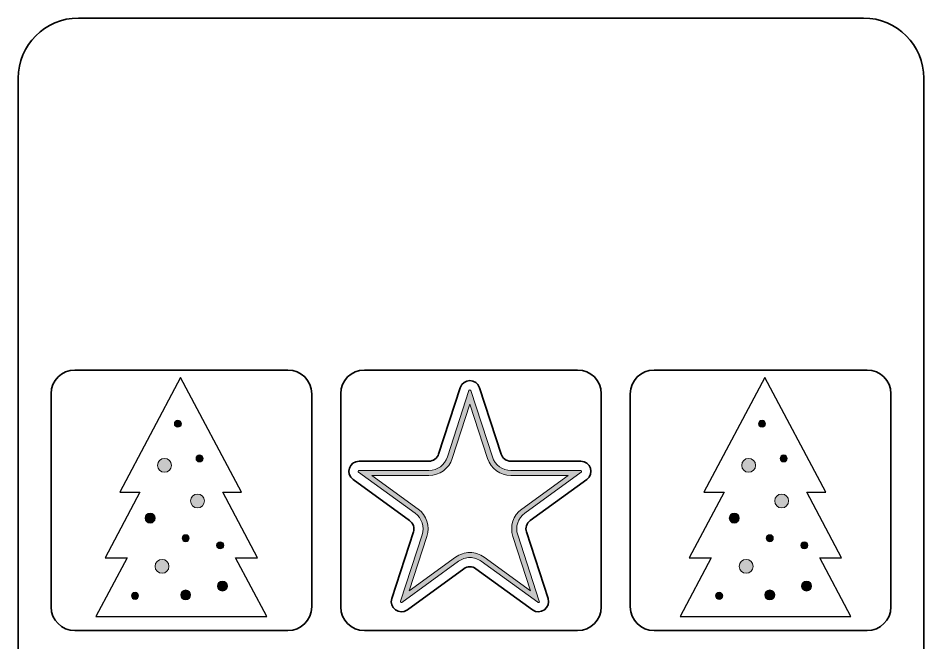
# Model space of a CAD drawing. Extents: x 40 to 2010, y -1070 to -21.
# Drawn here: x 40 to 812, y -554 to -21 of the extents above; entities that cross this region are included whole.
import ezdxf

# ---------------------------------------------------------------- set-up
doc = ezdxf.new("R2010")
doc.units = 0
doc.header["$MEASUREMENT"] = 0
doc.layers.add('Layer 1', color=7, linetype='Continuous', lineweight=0)

# ---------------------------------------------------------------- blocks, each defined once
blk = doc.blocks.new('Block_0')
at = {"layer": 'Layer 1', "true_color": 0x010101, "transparency": 33554687}
h = blk.add_hatch(color=18, dxfattribs=at)
h.dxf.hatch_style = 2
edge = h.paths.add_edge_path()
edge.add_spline(control_points=[(424.82, -338.45), (424.32, -338.45), (424.16, -338.65), (424.04, -339.01), (424.04, -339.01), (405.63, -395.67), (405.63, -395.67), (403.41, -402.5), (397.1, -407.08), (389.92, -407.08), (389.92, -407.08), (330.35, -407.08), (330.35, -407.08), (329.97, -407.08), (329.73, -407.17), (329.57, -407.65), (329.42, -408.12), (329.56, -408.34), (329.87, -408.56), (329.87, -408.56), (378.06, -443.58), (378.06, -443.58), (383.87, -447.8), (386.28, -455.22), (384.07, -462.04), (384.07, -462.04), (365.66, -518.7), (365.66, -518.7), (365.53, -519.09), (365.61, -519.24), (365.71, -519.37), (365.92, -519.66), (366.24, -519.81), (366.46, -519.81), (366.51, -519.81), (366.64, -519.81), (366.91, -519.62), (366.91, -519.62), (415.11, -484.6), (415.11, -484.6), (417.95, -482.54), (421.31, -481.44), (424.82, -481.44), (428.33, -481.44), (431.69, -482.54), (434.53, -484.6), (434.53, -484.6), (482.72, -519.61), (482.72, -519.61), (482.99, -519.81), (483.13, -519.81), (483.17, -519.81), (483.39, -519.81), (483.72, -519.66), (483.93, -519.37), (484.03, -519.24), (484.1, -519.09), (483.98, -518.7), (483.98, -518.7), (465.57, -462.04), (465.57, -462.04), (463.35, -455.22), (465.77, -447.8), (471.57, -443.58), (471.57, -443.58), (519.77, -408.56), (519.77, -408.56), (520.07, -408.34), (520.22, -408.12), (520.07, -407.65), (519.91, -407.18), (519.66, -407.08), (519.29, -407.08), (519.29, -407.08), (459.71, -407.08), (459.71, -407.08), (452.53, -407.08), (446.22, -402.5), (444, -395.67), (444, -395.67), (425.6, -339.01), (425.6, -339.01), (425.48, -338.65), (425.32, -338.45), (424.82, -338.45), (424.82, -338.45), (424.82, -338.45), (424.82, -338.45)], knot_values=[0, 0, 0, 0, 1, 1, 1, 2, 2, 2, 3, 3, 3, 4, 4, 4, 5, 5, 5, 6, 6, 6, 7, 7, 7, 8, 8, 8, 9, 9, 9, 10, 10, 10, 11, 11, 11, 12, 12, 12, 13, 13, 13, 14, 14, 14, 15, 15, 15, 16, 16, 16, 17, 17, 17, 18, 18, 18, 19, 19, 19, 20, 20, 20, 21, 21, 21, 22, 22, 22, 23, 23, 23, 24, 24, 24, 25, 25, 25, 26, 26, 26, 27, 27, 27, 28, 28, 28, 29, 29, 29, 29], degree=3, periodic=0)
edge = h.paths.add_edge_path()
edge.add_spline(control_points=[(424.82, -350.57), (424.82, -350.57), (439.9, -397), (439.9, -397), (442.7, -405.61), (450.66, -411.39), (459.71, -411.39), (459.71, -411.39), (508.53, -411.39), (508.53, -411.39), (508.53, -411.39), (469.04, -440.09), (469.04, -440.09), (461.72, -445.41), (458.67, -454.77), (461.47, -463.38), (461.47, -463.38), (476.56, -509.81), (476.56, -509.81), (476.56, -509.81), (437.06, -481.11), (437.06, -481.11), (433.48, -478.51), (429.25, -477.13), (424.82, -477.13), (420.39, -477.13), (416.16, -478.51), (412.57, -481.11), (412.57, -481.11), (373.08, -509.81), (373.08, -509.81), (373.08, -509.81), (388.17, -463.37), (388.17, -463.37), (390.96, -454.77), (387.92, -445.41), (380.6, -440.09), (380.6, -440.09), (341.1, -411.39), (341.1, -411.39), (341.1, -411.39), (389.92, -411.39), (389.92, -411.39), (398.98, -411.39), (406.94, -405.61), (409.73, -397), (409.73, -397), (424.82, -350.57), (424.82, -350.57)], knot_values=[0, 0, 0, 0, 1, 1, 1, 2, 2, 2, 3, 3, 3, 4, 4, 4, 5, 5, 5, 6, 6, 6, 7, 7, 7, 8, 8, 8, 9, 9, 9, 10, 10, 10, 11, 11, 11, 12, 12, 12, 13, 13, 13, 14, 14, 14, 15, 15, 15, 16, 16, 16, 16], degree=3, periodic=0)
edge.add_line((424.82, -350.57), (424.82, -350.57))
at = {"layer": 'Layer 1', "color": 240, "lineweight": 35, "true_color": 0xed2224}
blk.add_open_spline([(433.06, -336.59), (433.06, -336.59), (451.47, -393.24), (451.47, -393.24), (452.63, -396.81), (455.96, -399.23), (459.71, -399.23), (459.71, -399.23), (519.29, -399.23), (519.29, -399.23), (527.68, -399.23), (531.17, -409.98), (524.38, -414.91), (524.38, -414.91), (476.19, -449.93), (476.19, -449.93), (473.15, -452.13), (471.88, -456.05), (473.04, -459.62), (473.04, -459.62), (491.45, -516.28), (491.45, -516.28), (494.04, -524.26), (484.9, -530.9), (478.11, -525.97), (478.11, -525.97), (429.91, -490.95), (429.91, -490.95), (426.87, -488.74), (422.76, -488.74), (419.72, -490.95), (419.72, -490.95), (371.53, -525.97), (371.53, -525.97), (364.73, -530.9), (355.6, -524.26), (358.19, -516.28), (358.19, -516.28), (376.6, -459.62), (376.6, -459.62), (377.76, -456.05), (376.49, -452.13), (373.45, -449.93), (373.45, -449.93), (325.25, -414.91), (325.25, -414.91), (318.46, -409.98), (321.95, -399.23), (330.35, -399.23), (330.35, -399.23), (389.92, -399.23), (389.92, -399.23), (393.68, -399.23), (397.01, -396.81), (398.17, -393.24), (398.17, -393.24), (416.57, -336.59), (416.57, -336.59), (419.17, -328.6), (430.47, -328.6), (433.06, -336.59)], degree=3, knots=[0, 0, 0, 0, 1, 1, 1, 2, 2, 2, 3, 3, 3, 4, 4, 4, 5, 5, 5, 6, 6, 6, 7, 7, 7, 8, 8, 8, 9, 9, 9, 10, 10, 10, 11, 11, 11, 12, 12, 12, 13, 13, 13, 14, 14, 14, 15, 15, 15, 16, 16, 16, 17, 17, 17, 18, 18, 18, 19, 19, 19, 20, 20, 20, 20], dxfattribs=at)
at = {"layer": 'Layer 1'}
for points, knots in [([(424.82, -338.45), (424.32, -338.45), (424.16, -338.65), (424.04, -339.01), (424.04, -339.01), (405.63, -395.67), (405.63, -395.67), (403.41, -402.5), (397.1, -407.08), (389.92, -407.08), (389.92, -407.08), (330.35, -407.08), (330.35, -407.08), (329.97, -407.08), (329.73, -407.17), (329.57, -407.65), (329.42, -408.12), (329.56, -408.34), (329.87, -408.56), (329.87, -408.56), (378.06, -443.58), (378.06, -443.58), (383.87, -447.8), (386.28, -455.22), (384.07, -462.04), (384.07, -462.04), (365.66, -518.7), (365.66, -518.7), (365.53, -519.09), (365.61, -519.24), (365.71, -519.37), (365.92, -519.66), (366.24, -519.81), (366.46, -519.81), (366.51, -519.81), (366.64, -519.81), (366.91, -519.62), (366.91, -519.62), (415.11, -484.6), (415.11, -484.6), (417.95, -482.54), (421.31, -481.44), (424.82, -481.44), (428.33, -481.44), (431.69, -482.54), (434.53, -484.6), (434.53, -484.6), (482.72, -519.61), (482.72, -519.61), (482.99, -519.81), (483.13, -519.81), (483.17, -519.81), (483.39, -519.81), (483.72, -519.66), (483.93, -519.37), (484.03, -519.24), (484.1, -519.09), (483.98, -518.7), (483.98, -518.7), (465.57, -462.04), (465.57, -462.04), (463.35, -455.22), (465.77, -447.8), (471.57, -443.58), (471.57, -443.58), (519.77, -408.56), (519.77, -408.56), (520.07, -408.34), (520.22, -408.12), (520.07, -407.65), (519.91, -407.18), (519.66, -407.08), (519.29, -407.08), (519.29, -407.08), (459.71, -407.08), (459.71, -407.08), (452.53, -407.08), (446.22, -402.5), (444, -395.67), (444, -395.67), (425.6, -339.01), (425.6, -339.01), (425.48, -338.65), (425.32, -338.45), (424.82, -338.45), (424.82, -338.45), (424.82, -338.45), (424.82, -338.45)], [0, 0, 0, 0, 1, 1, 1, 2, 2, 2, 3, 3, 3, 4, 4, 4, 5, 5, 5, 6, 6, 6, 7, 7, 7, 8, 8, 8, 9, 9, 9, 10, 10, 10, 11, 11, 11, 12, 12, 12, 13, 13, 13, 14, 14, 14, 15, 15, 15, 16, 16, 16, 17, 17, 17, 18, 18, 18, 19, 19, 19, 20, 20, 20, 21, 21, 21, 22, 22, 22, 23, 23, 23, 24, 24, 24, 25, 25, 25, 26, 26, 26, 27, 27, 27, 28, 28, 28, 29, 29, 29, 29]), ([(424.82, -350.57), (424.82, -350.57), (439.9, -397), (439.9, -397), (442.7, -405.61), (450.66, -411.39), (459.71, -411.39), (459.71, -411.39), (508.53, -411.39), (508.53, -411.39), (508.53, -411.39), (469.04, -440.09), (469.04, -440.09), (461.72, -445.41), (458.67, -454.77), (461.47, -463.38), (461.47, -463.38), (476.56, -509.81), (476.56, -509.81), (476.56, -509.81), (437.06, -481.11), (437.06, -481.11), (433.48, -478.51), (429.25, -477.13), (424.82, -477.13), (420.39, -477.13), (416.16, -478.51), (412.57, -481.11), (412.57, -481.11), (373.08, -509.81), (373.08, -509.81), (373.08, -509.81), (388.17, -463.37), (388.17, -463.37), (390.96, -454.77), (387.92, -445.41), (380.6, -440.09), (380.6, -440.09), (341.1, -411.39), (341.1, -411.39), (341.1, -411.39), (389.92, -411.39), (389.92, -411.39), (398.98, -411.39), (406.94, -405.61), (409.73, -397), (409.73, -397), (424.82, -350.57), (424.82, -350.57)], [0, 0, 0, 0, 1, 1, 1, 2, 2, 2, 3, 3, 3, 4, 4, 4, 5, 5, 5, 6, 6, 6, 7, 7, 7, 8, 8, 8, 9, 9, 9, 10, 10, 10, 11, 11, 11, 12, 12, 12, 13, 13, 13, 14, 14, 14, 15, 15, 15, 16, 16, 16, 16])]:
    blk.add_open_spline(points, degree=3, knots=knots, dxfattribs=at)
blk = doc.blocks.new('Block_5')
at = {"layer": 'Layer 1', "true_color": 0x010101, "transparency": 33554687}
h = blk.add_hatch(color=18, dxfattribs=at)
h.dxf.hatch_style = 2
edge = h.paths.add_edge_path()
edge.add_arc((175.88, -367.32), 3.02, 0, 360)
h = blk.add_hatch(color=18, dxfattribs=at)
h.dxf.hatch_style = 2
edge = h.paths.add_edge_path()
edge.add_arc((164.45, -402.82), 5.91, 0, 360)
h = blk.add_hatch(color=18, dxfattribs=at)
h.dxf.hatch_style = 2
edge = h.paths.add_edge_path()
edge.add_arc((194.33, -396.91), 3.02, 0, 360)
h = blk.add_hatch(color=18, dxfattribs=at)
h.dxf.hatch_style = 2
edge = h.paths.add_edge_path()
edge.add_arc((192.63, -433.17), 5.91, 0, 360)
h = blk.add_hatch(color=18, dxfattribs=at)
h.dxf.hatch_style = 2
edge = h.paths.add_edge_path()
edge.add_arc((152.2, -447.78), 4.24, 0, 360)
h = blk.add_hatch(color=18, dxfattribs=at)
h.dxf.hatch_style = 2
edge = h.paths.add_edge_path()
edge.add_arc((182.48, -464.95), 3.02, 0, 360)
h = blk.add_hatch(color=18, dxfattribs=at)
h.dxf.hatch_style = 2
edge = h.paths.add_edge_path()
edge.add_arc((211.94, -470.99), 3.02, 0, 360)
h = blk.add_hatch(color=18, dxfattribs=at)
h.dxf.hatch_style = 2
edge = h.paths.add_edge_path()
edge.add_arc((162.36, -488.93), 5.91, 0, 360)
h = blk.add_hatch(color=18, dxfattribs=at)
h.dxf.hatch_style = 2
edge = h.paths.add_edge_path()
edge.add_arc((213.84, -505.72), 4.24, 0, 360)
h = blk.add_hatch(color=18, dxfattribs=at)
h.dxf.hatch_style = 2
edge = h.paths.add_edge_path()
edge.add_arc((182.48, -513.32), 4.24, 0, 360)
h = blk.add_hatch(color=18, dxfattribs=at)
h.dxf.hatch_style = 2
edge = h.paths.add_edge_path()
edge.add_arc((139.3, -514.08), 3.02, 0, 360)
at = {"layer": 'Layer 1', "color": 240, "lineweight": 25, "true_color": 0xed1c24}
blk.add_lwpolyline([(251.7, -531.6), (225.08, -481.57), (243.76, -481.57), (214.04, -425.68), (230.15, -425.68), (178.19, -328.02), (126.24, -425.68), (143.5, -425.68), (113.77, -481.57), (132.61, -481.57), (106, -531.6)], close=True, dxfattribs=at)
at = {"layer": 'Layer 1'}
for centre, radius in [((175.88, -367.32), 3.02), ((164.45, -402.82), 5.91), ((194.33, -396.91), 3.02), ((192.63, -433.17), 5.91), ((152.2, -447.78), 4.24), ((182.48, -464.95), 3.02), ((211.94, -470.99), 3.02), ((162.36, -488.93), 5.91), ((213.84, -505.72), 4.24), ((182.48, -513.32), 4.24), ((139.3, -514.08), 3.02)]:
    blk.add_circle(centre, radius, dxfattribs=at)
blk = doc.blocks.new('Block_6')
at = {"layer": 'Layer 1', "true_color": 0x010101, "transparency": 33554687}
h = blk.add_hatch(color=18, dxfattribs=at)
h.dxf.hatch_style = 2
edge = h.paths.add_edge_path()
edge.add_arc((673.88, -367.32), 3.02, 0, 360)
h = blk.add_hatch(color=18, dxfattribs=at)
h.dxf.hatch_style = 2
edge = h.paths.add_edge_path()
edge.add_arc((662.45, -402.82), 5.91, 0, 360)
h = blk.add_hatch(color=18, dxfattribs=at)
h.dxf.hatch_style = 2
edge = h.paths.add_edge_path()
edge.add_arc((692.33, -396.91), 3.02, 0, 360)
h = blk.add_hatch(color=18, dxfattribs=at)
h.dxf.hatch_style = 2
edge = h.paths.add_edge_path()
edge.add_arc((690.63, -433.17), 5.91, 0, 360)
h = blk.add_hatch(color=18, dxfattribs=at)
h.dxf.hatch_style = 2
edge = h.paths.add_edge_path()
edge.add_arc((650.2, -447.78), 4.24, 0, 360)
h = blk.add_hatch(color=18, dxfattribs=at)
h.dxf.hatch_style = 2
edge = h.paths.add_edge_path()
edge.add_arc((680.48, -464.95), 3.02, 0, 360)
h = blk.add_hatch(color=18, dxfattribs=at)
h.dxf.hatch_style = 2
edge = h.paths.add_edge_path()
edge.add_arc((709.94, -470.99), 3.02, 0, 360)
h = blk.add_hatch(color=18, dxfattribs=at)
h.dxf.hatch_style = 2
edge = h.paths.add_edge_path()
edge.add_arc((660.36, -488.93), 5.91, 0, 360)
h = blk.add_hatch(color=18, dxfattribs=at)
h.dxf.hatch_style = 2
edge = h.paths.add_edge_path()
edge.add_arc((711.84, -505.72), 4.24, 0, 360)
h = blk.add_hatch(color=18, dxfattribs=at)
h.dxf.hatch_style = 2
edge = h.paths.add_edge_path()
edge.add_arc((680.48, -513.32), 4.24, 0, 360)
h = blk.add_hatch(color=18, dxfattribs=at)
h.dxf.hatch_style = 2
edge = h.paths.add_edge_path()
edge.add_arc((637.3, -514.08), 3.02, 0, 360)
at = {"layer": 'Layer 1', "color": 240, "lineweight": 25, "true_color": 0xed1c24}
blk.add_lwpolyline([(749.7, -531.6), (723.08, -481.57), (741.76, -481.57), (712.04, -425.68), (728.15, -425.68), (676.19, -328.02), (624.24, -425.68), (641.5, -425.68), (611.77, -481.57), (630.61, -481.57), (604, -531.6)], close=True, dxfattribs=at)
at = {"layer": 'Layer 1'}
for centre, radius in [((673.88, -367.32), 3.02), ((662.45, -402.82), 5.91), ((692.33, -396.91), 3.02), ((690.63, -433.17), 5.91), ((650.2, -447.78), 4.24), ((680.48, -464.95), 3.02), ((709.94, -470.99), 3.02), ((660.36, -488.93), 5.91), ((711.84, -505.72), 4.24), ((680.48, -513.32), 4.24), ((637.3, -514.08), 3.02)]:
    blk.add_circle(centre, radius, dxfattribs=at)

msp = doc.modelspace()

# ---------------------------------------------------------------- linework, layer by layer
at = {"layer": 'Layer 1', "color": 240, "lineweight": 35, "true_color": 0xed2224}
for points in [[(760.52, -21.46), (760.52, -21.46), (90.99, -21.46), (90.99, -21.46), (62.63, -21.46), (39.65, -44.45), (39.65, -72.8), (39.65, -72.8), (39.65, -1043.31), (39.65, -1043.31), (39.65, -1056.95), (50.71, -1068.02), (64.35, -1068.02), (64.35, -1068.02), (787.16, -1068.02), (787.16, -1068.02), (800.8, -1068.02), (811.86, -1056.95), (811.86, -1043.31), (811.86, -1043.31), (811.86, -72.8), (811.86, -72.8), (811.86, -44.45), (788.88, -21.46), (760.52, -21.46)], [(289.94, -523.5), (289.94, -534.67), (280.89, -543.72), (269.72, -543.72), (269.72, -543.72), (87.98, -543.72), (87.98, -543.72), (76.81, -543.72), (67.76, -534.67), (67.76, -523.5), (67.76, -523.5), (67.76, -341.76), (67.76, -341.76), (67.76, -330.59), (76.81, -321.54), (87.98, -321.54), (87.98, -321.54), (269.72, -321.54), (269.72, -321.54), (280.89, -321.54), (289.94, -330.59), (289.94, -341.76), (289.94, -341.76), (289.94, -523.5), (289.94, -523.5)], [(536.84, -523.5), (536.84, -534.67), (527.79, -543.72), (516.62, -543.72), (516.62, -543.72), (334.88, -543.72), (334.88, -543.72), (323.71, -543.72), (314.66, -534.67), (314.66, -523.5), (314.66, -523.5), (314.66, -341.76), (314.66, -341.76), (314.66, -330.59), (323.71, -321.54), (334.88, -321.54), (334.88, -321.54), (516.62, -321.54), (516.62, -321.54), (527.79, -321.54), (536.84, -330.59), (536.84, -341.76), (536.84, -341.76), (536.84, -523.5), (536.84, -523.5)], [(783.75, -523.5), (783.75, -534.67), (774.7, -543.72), (763.53, -543.72), (763.53, -543.72), (581.79, -543.72), (581.79, -543.72), (570.62, -543.72), (561.57, -534.67), (561.57, -523.5), (561.57, -523.5), (561.57, -341.76), (561.57, -341.76), (561.57, -330.59), (570.62, -321.54), (581.79, -321.54), (581.79, -321.54), (763.53, -321.54), (763.53, -321.54), (774.7, -321.54), (783.75, -330.59), (783.75, -341.76), (783.75, -341.76), (783.75, -523.5), (783.75, -523.5)]]:
    msp.add_open_spline(points, degree=3, knots=[0, 0, 0, 0, 1, 1, 1, 2, 2, 2, 3, 3, 3, 4, 4, 4, 5, 5, 5, 6, 6, 6, 7, 7, 7, 8, 8, 8, 8], dxfattribs=at)

# ---------------------------------------------------------------- block references
at = {"layer": 'Layer 1'}
for name in ['Block_5', 'Block_0', 'Block_6']:
    msp.add_blockref(name, (0, 0), dxfattribs=at)

doc.saveas('drawing.dxf')
